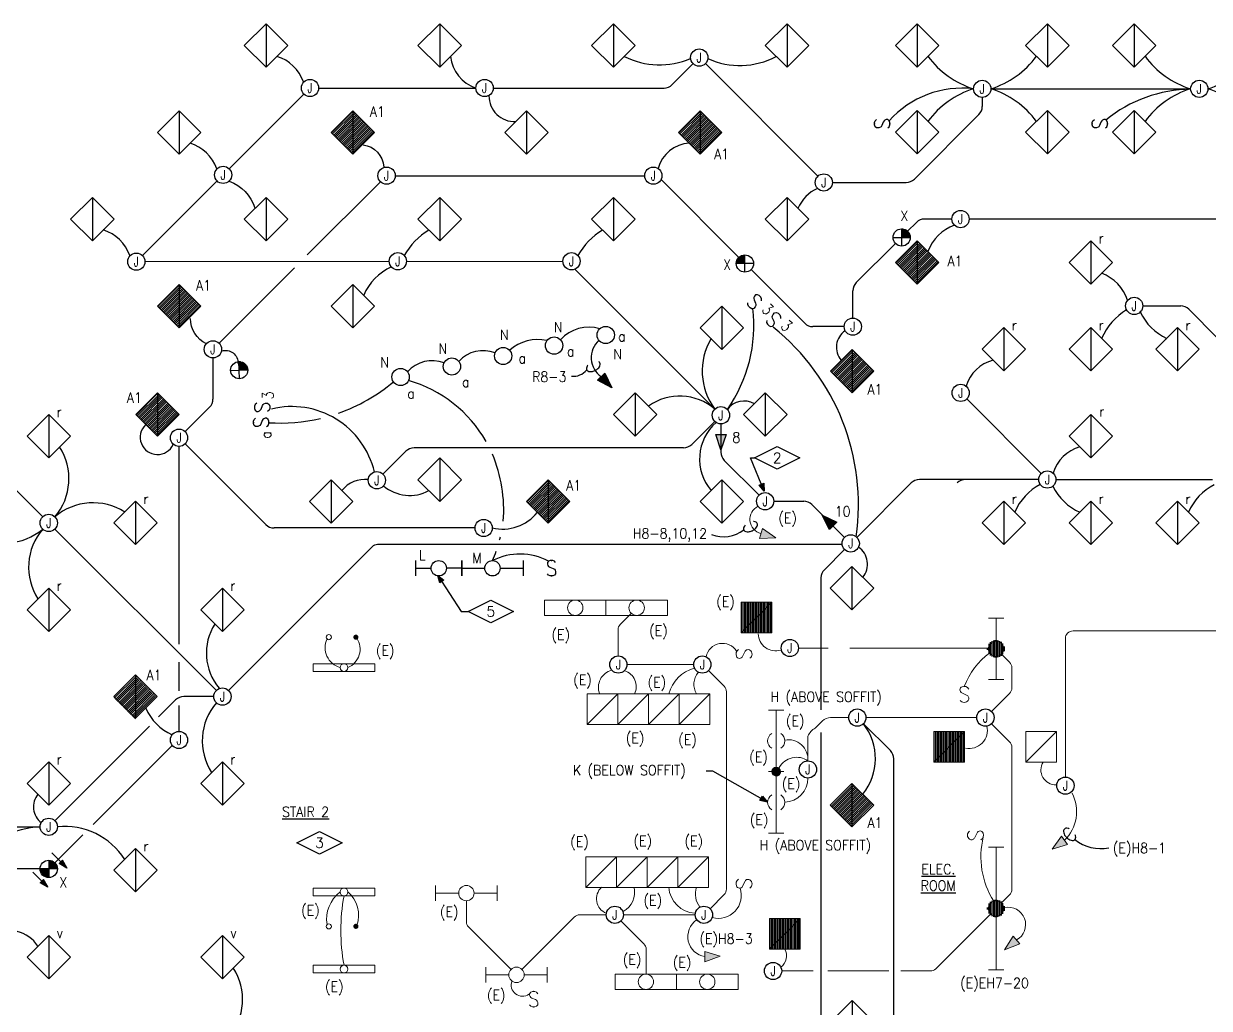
# Model space of a CAD drawing. Header units: inches. Extents: x 131 to 3122, y 239 to 1524.
# Drawn here: x 672 to 1599, y 715 to 1485 of the extents above; entities that cross this region are included whole.
import ezdxf
from ezdxf.enums import TextEntityAlignment as Align

# ---------------------------------------------------------------- set-up
doc = ezdxf.new("R2010")
doc.units = ezdxf.units.IN
doc.header["$LTSCALE"] = 30
doc.header["$MEASUREMENT"] = 0
for name, color, linetype in [('E-DEVC-TEXT', 33, 'Continuous'), ('E-LITE-JBOX-EXST', 4, 'Continuous'), ('E-LITE-JBOX-NEWW', 5, 'Continuous')]:
    doc.layers.add(name, color=color, linetype=linetype)
for name, color, linetype, lineweight in [('E-JBOX-TEXT', 33, 'Continuous', 25), ('E-LITE-CIRC-EXST', 4, 'Continuous', 15), ('E-LITE-CIRC-NEWW', 1, 'Continuous', 25), ('E-LITE-EXIT-NEWW', 3, 'Continuous', 25), ('E-LITE-FIXT-EXST', 4, 'Continuous', 15), ('E-LITE-FIXT-FLUO-EXST', 4, 'Continuous', 15), ('E-LITE-FIXT-Fluo-NEWW', 6, 'Continuous', 30), ('E-LITE-FIXT-NEWW', 2, 'Continuous', 30), ('E-LITE-PATT-EXST', 8, 'Continuous', 25), ('E-LITE-Patt-NEWW', 71, 'Continuous', 25), ('E-LITE-SWCH-EXST', 4, 'Continuous', 15), ('E-LITE-SWCH-NEWW', 30, 'Continuous', 25), ('E-POWR-CIRC-EXST', 4, 'Continuous', 15), ('E-POWR-CIRC-NEWW', 10, 'Continuous', 30), ('E-POWR-JBOX-NEWW', 5, 'Continuous', 25), ('E-POWR-SWCH-NEWW', 30, 'Continuous', 25), ('E-SWCH-TEXT', 7, 'Continuous', 25), ('E-TEXT', 71, 'Continuous', 25)]:
    doc.layers.add(name, color=color, linetype=linetype, lineweight=lineweight)
doc.styles.add('A', font='SIMPLEX.shx', dxfattribs={"width": 0.9, "height": 8})
doc.styles.add('D1', font='romans.shx', dxfattribs={"width": 0.8, "height": 0.078125})
doc.styles.add('ROMANS', font='romans.shx')
doc.styles.get("Standard").update_dxf_attribs({"font": 'simplex.shx'})
doc.dimstyles.get("Standard").update_dxf_attribs({"dimtxt": 0.18, "dimasz": 0.18, "dimexe": 0.18, "dimexo": 0.0625, "dimgap": 0.09, "dimtad": 0, "dimtih": 1, "dimtoh": 1, "dimdec": 4, "dimzin": 0, "dimdsep": 46, "dimtxsty": 'Standard', "dimcen": 0.09, "dimadec": 0, "dimazin": 0, "dimtfac": 1, "dimtdec": 4, "dimtofl": 0, "dimtmove": 0, "dimatfit": 3, "dimfxl": 1, "dimtolj": 1, "dimtzin": 0, "dimarcsym": 0})

# ---------------------------------------------------------------- blocks, each defined once
blk = doc.blocks.new('Ltg-Flu21')
blk.add_lwpolyline([(24, 24), (0, 24), (0, 0), (24, 0), (24, 24), (0, 0)])
blk = doc.blocks.new('pwr-swt01')
at = {"flags": 128}
blk.add_lwpolyline([(0.0344, 0.1082), (0.0248, 0.1202), (0.0104, 0.1262), (-0.0089, 0.1262), (-0.0233, 0.1202), (-0.0329, 0.1082), (-0.0329, 0.0962), (-0.0281, 0.0842), (-0.0233, 0.0781), (-0.0137, 0.0721), (0.0152, 0.0601), (0.0248, 0.0541), (0.0296, 0.0481), (0.0344, 0.0361), (0.0344, 0.018), (0.0248, 0.006), (0.0104, 0), (-0.0089, 0), (-0.0233, 0.006), (-0.0329, 0.018), (-0.0329, 0.018)], dxfattribs=at)
for p in [(0.0007, 0.1262), (0.0007, 0)]:
    blk.add_point(p)
blk = doc.blocks.new('*X50')
at = {"color": 0}
for p, q in [((3.3574, 9.2719), (3.3871, 9.2719)), ((3.3728, 9.277), (3.3871, 9.277)), ((3.3168, 9.2106), (3.3871, 9.2106)), ((3.3172, 9.2157), (3.3871, 9.2157)), ((3.3179, 9.2208), (3.3871, 9.2208)), ((3.3191, 9.2259), (3.3871, 9.2259)), ((3.3206, 9.231), (3.3871, 9.231)), ((3.3226, 9.2361), (3.3871, 9.2361)), ((3.3251, 9.2412), (3.3871, 9.2412)), ((3.3281, 9.2464), (3.3871, 9.2464)), ((3.3317, 9.2515), (3.3871, 9.2515)), ((3.3361, 9.2566), (3.3871, 9.2566)), ((3.3415, 9.2617), (3.3871, 9.2617)), ((3.3483, 9.2668), (3.3871, 9.2668)), ((3.3871, 9.2055), (3.4574, 9.2055)), ((3.3871, 9.2004), (3.457, 9.2004)), ((3.3871, 9.1953), (3.4562, 9.1953)), ((3.3871, 9.1902), (3.4551, 9.1902)), ((3.3871, 9.185), (3.4535, 9.185)), ((3.3871, 9.1799), (3.4515, 9.1799)), ((3.3871, 9.1748), (3.449, 9.1748)), ((3.3871, 9.1697), (3.446, 9.1697)), ((3.3871, 9.1646), (3.4423, 9.1646)), ((3.3871, 9.1595), (3.4379, 9.1595)), ((3.3871, 9.1544), (3.4324, 9.1544)), ((3.3871, 9.1493), (3.4256, 9.1493)), ((3.3871, 9.1442), (3.4163, 9.1442)), ((3.3871, 9.1391), (3.4002, 9.1391))]:
    blk.add_line(p, q, dxfattribs=at)
blk = doc.blocks.new('Ltg-Xit01')
at = {"color": 10}
for p, q in [((-0.1109, 0.0985), (-0.1288, 0.0298)), ((-0.1099, 0.0985), (-0.1109, 0.0985)), ((-0.1099, 0.0985), (-0.109, 0.0985)), ((-0.109, 0.0985), (-0.0911, 0.0298)), ((0.109, 0.0985), (0.0911, 0.0298)), ((0.1099, 0.0985), (0.109, 0.0985)), ((0.1099, 0.0985), (0.1109, 0.0985)), ((0.1109, 0.0985), (0.1288, 0.0298)), ((-0.1288, 0.0298), (-0.1099, 0.0298)), ((-0.0911, 0.0298), (-0.1099, 0.0298)), ((0.0911, 0.0298), (0.1099, 0.0298)), ((0.1288, 0.0298), (0.1099, 0.0298))]:
    blk.add_line(p, q, dxfattribs=at)
for p, q in [((-0.1099, -0.0741), (-0.1099, 0.0985)), ((0.1099, -0.0741), (0.1099, 0.0985)), ((-0.0497, -0.0497), (0.0497, 0.0497)), ((-0.0497, 0.0497), (0.0497, -0.0497))]:
    blk.add_line(p, q)
blk.add_circle((0, 0), 0.0703)
for points in [[(-0.1109, 0.0985), (-0.109, 0.0985), (-0.1288, 0.0298), (-0.0911, 0.0298)], [(0.1109, 0.0985), (0.109, 0.0985), (0.1288, 0.0298), (0.0911, 0.0298)]]:
    blk.add_solid(points, dxfattribs=at)
at = {"rotation": 45.00000000000002}
blk.add_blockref('*X50', (4.1161, -8.9062), dxfattribs=at)
blk = doc.blocks.new('Ltg-Emg03')
at = {"color": 0}
for p, q in [((-23.52, 0), (-23.52, 24)), ((-22.32, 0), (-22.32, 24)), ((-21.12, 0), (-21.12, 24)), ((-19.92, 0), (-19.92, 24)), ((-18.72, 0), (-18.72, 24)), ((-17.52, 0), (-17.52, 24)), ((-16.32, 0), (-16.32, 24)), ((-15.12, 0), (-15.12, 24)), ((-13.92, 0), (-13.92, 24)), ((-12.72, 0), (-12.72, 24)), ((-11.52, 0), (-11.52, 24)), ((-10.32, 0), (-10.32, 24)), ((-9.12, 0), (-9.12, 24)), ((-7.92, 0), (-7.92, 24)), ((-6.72, 0), (-6.72, 24)), ((-5.52, 0), (-5.52, 24)), ((-4.32, 0), (-4.32, 24)), ((-3.12, 0), (-3.12, 24)), ((-1.92, 0), (-1.92, 24)), ((-0.72, 0), (-0.72, 24))]:
    blk.add_line(p, q, dxfattribs=at)
blk = doc.blocks.new('L2X2RF')
blk.add_lwpolyline([(0, 0), (24, 24)])
blk.add_lwpolyline([(0, 0), (0, 24), (24, 24), (24, 0)], close=True)
blk = doc.blocks.new('S')
blk.add_lwpolyline([(-3.17, 1.67, 0.526266), (3.17, 1.67, 0.445563), (2.28, 5.39), (-1.79, 7.46, -0.676152), (-1.59, 12.21, -0.388846), (3.65, 10.49)], format="xyb")
blk = doc.blocks.new('L4LIN')
blk.add_lwpolyline([(-48, 0), (0, 0), (0, 6), (-48, 6)], close=True)
blk.add_circle((-24, 3), 3)
blk = doc.blocks.new('Ltg-Jbx01')
blk.add_circle((0, 0), 0.0703)
at = {"layer": 'E-JBOX-TEXT', "color": 71, "style": 'D1', "width": 0.8}
blk.add_text('J', height=0.0781, dxfattribs=at).set_placement((0, 0), align=Align.MIDDLE)
blk = doc.blocks.new('J-B7')
blk.add_circle((48, 5.95), 6)
blk = doc.blocks.new('F-L7')
for p, q in [((0, 0), (0, 12)), ((96, 12), (96, 0)), ((0, 6), (42, 5.95)), ((54, 5.95), (96, 6))]:
    blk.add_line(p, q)
blk = doc.blocks.new('Ltg-Lit11')
for name in ['F-L7', 'J-B7']:
    blk.add_blockref(name, (0, 0))
blk = doc.blocks.new('F-L10')
for p, q in [((0, 0), (0, 12)), ((48, 12), (48, 0)), ((0, 6), (18, 6)), ((30, 6), (48, 6))]:
    blk.add_line(p, q)
blk = doc.blocks.new('J-B10')
blk.add_circle((24, 6), 6)
blk = doc.blocks.new('Ltg-Lit12')
for name in ['F-L10', 'J-B10']:
    blk.add_blockref(name, (0, 0))
blk = doc.blocks.new('J-B8')
blk.add_circle((24, 6), 6)
blk = doc.blocks.new('F-L8')
blk.add_lwpolyline([(48, 12), (48, 0), (0, 0), (0, 12)], close=True)
blk = doc.blocks.new('Ltg-Flu13')
blk.add_blockref('F-L8', (0, 0))
at = {"layer": 'E-LITE-FIXT-EXST'}
blk.add_blockref('J-B8', (0, 0), dxfattribs=at)
blk = doc.blocks.new('*X34')
at = {"color": 0}
for p, q in [((24.75, 16.6314), (24.75, 16.7131)), ((24.7625, 16.618), (24.7625, 16.7265)), ((24.775, 16.6097), (24.775, 16.7347)), ((24.7875, 16.6047), (24.7875, 16.7397)), ((24.8, 16.6023), (24.8, 16.7422)), ((24.8125, 16.6021), (24.8125, 16.7423)), ((24.825, 16.6042), (24.825, 16.7402)), ((24.8375, 16.6088), (24.8375, 16.7357)), ((24.85, 16.6164), (24.85, 16.728)), ((24.8625, 16.6288), (24.8625, 16.7157)), ((24.7375, 16.6631), (24.7375, 16.6813)), ((24.875, 16.6535), (24.875, 16.6909))]:
    blk.add_line(p, q, dxfattribs=at)
blk = doc.blocks.new('Ltg-Emg14')
at = {"xscale": 1.005312, "yscale": 1.005312, "zscale": 1.005312}
blk.add_blockref('*X34', (-24.939, -16.7614), dxfattribs=at)
blk = doc.blocks.new('Ltg-Ckt20')
for p, q in [((0, 0.0417), (0.125, 0)), ((0, -0.0417), (0, 0.0417)), ((0.125, 0), (0, -0.0417))]:
    blk.add_line(p, q)
blk.add_solid([(0.125, 0), (0, 0.0417), (0, -0.0417)])
blk = doc.blocks.new('*X25')
at = {"color": 0}
for p, q in [((6.5, 11.987), (6.763, 12.25)), ((6.5, 12.001), (6.749, 12.25)), ((6.501, 11.974), (6.776, 12.249)), ((6.501, 12.016), (6.734, 12.249)), ((6.502, 12.032), (6.718, 12.248)), ((6.503, 11.962), (6.788, 12.247)), ((6.505, 11.95), (6.8, 12.245)), ((6.505, 12.048), (6.702, 12.245)), ((6.508, 11.938), (6.812, 12.242)), ((6.509, 12.067), (6.683, 12.241)), ((6.511, 11.927), (6.823, 12.239)), ((6.514, 11.917), (6.833, 12.236)), ((6.516, 12.088), (6.662, 12.234)), ((6.518, 11.906), (6.844, 12.232)), ((6.522, 11.896), (6.854, 12.228)), ((6.527, 11.887), (6.863, 12.223)), ((6.527, 12.113), (6.637, 12.223)), ((6.532, 11.878), (6.872, 12.218)), ((6.537, 11.869), (6.881, 12.213)), ((6.543, 11.86), (6.89, 12.207)), ((6.549, 11.852), (6.898, 12.201)), ((6.551, 12.151), (6.599, 12.199)), ((6.555, 11.844), (6.906, 12.195)), ((6.561, 11.836), (6.914, 12.189)), ((6.568, 11.829), (6.921, 12.182)), ((6.575, 11.822), (6.928, 12.175)), ((6.582, 11.815), (6.935, 12.168)), ((6.59, 11.808), (6.942, 12.16)), ((6.598, 11.802), (6.948, 12.152)), ((6.606, 11.796), (6.954, 12.144)), ((6.614, 11.79), (6.96, 12.136)), ((6.623, 11.785), (6.965, 12.127)), ((6.632, 11.78), (6.97, 12.118)), ((6.641, 11.775), (6.975, 12.109)), ((6.651, 11.77), (6.98, 12.099)), ((6.661, 11.766), (6.984, 12.089)), ((6.671, 11.763), (6.987, 12.079)), ((6.682, 11.759), (6.991, 12.068)), ((6.694, 11.756), (6.994, 12.056)), ((6.705, 11.754), (6.996, 12.045)), ((6.718, 11.752), (6.998, 12.032)), ((6.73, 11.751), (6.999, 12.02)), ((6.744, 11.75), (7, 12.006)), ((6.758, 11.75), (7, 11.992)), ((6.773, 11.751), (6.999, 11.977)), ((6.789, 11.753), (6.997, 11.961)), ((6.807, 11.757), (6.993, 11.943)), ((6.826, 11.762), (6.988, 11.924)), ((6.849, 11.77), (6.98, 11.901)), ((6.878, 11.785), (6.965, 11.872))]:
    blk.add_line(p, q, dxfattribs=at)
blk = doc.blocks.new('one-dot2')
blk.add_circle((0, 0), 0.0352)
at = {"xscale": 0.140625, "yscale": 0.140625, "zscale": 0.140625}
blk.add_blockref('*X25', (-0.9492, -1.6875), dxfattribs=at)
blk = doc.blocks.new('AHJ')
for p, q in [((-6, 2), (0, 0)), ((-6, -2), (-6, 2)), ((0, 0), (-6, -2))]:
    blk.add_line(p, q)
blk.add_solid([(0, 0), (-6, 2), (-6, -2)])
blk = doc.blocks.new('J-B4')
blk.add_circle((18, 6), 6)
blk = doc.blocks.new('F-L4')
for p, q in [((0, 0), (0, 12)), ((36, 12), (36, 0)), ((0, 6), (12, 6)), ((36, 6), (24, 6))]:
    blk.add_line(p, q)
blk = doc.blocks.new('Ltg-Lit10')
for name in ['F-L4', 'J-B4']:
    blk.add_blockref(name, (0, 0))
blk = doc.blocks.new('std-blk07')
blk.add_lwpolyline([(0.0035, 0.092), (0.1875, 0), (0.0035, -0.092), (-0.1805, 0)], close=True)
at = {"style": 'ROMANS'}
blk.add_attdef('#', text='', height=0.0833, dxfattribs=at).set_placement((0.0035, 0), align=Align.MIDDLE)
blk = doc.blocks.new('Ltg-Lit04')
blk.add_circle((0, 0), 0.0703)
blk = doc.blocks.new('*X48')
at = {"color": 0}
for p, q in [((3.4274, 6.2272), (3.4392, 6.2272)), ((3.4274, 6.2221), (3.4561, 6.2221)), ((3.4274, 6.217), (3.4655, 6.217)), ((3.4274, 6.2119), (3.4725, 6.2119)), ((3.4274, 6.2068), (3.478, 6.2068)), ((3.4274, 6.2017), (3.4825, 6.2017)), ((3.4274, 6.1966), (3.4862, 6.1966)), ((3.4274, 6.1915), (3.4892, 6.1915)), ((3.4274, 6.1864), (3.4917, 6.1864)), ((3.4274, 6.1813), (3.4938, 6.1813)), ((3.4274, 6.1762), (3.4953, 6.1762)), ((3.4274, 6.171), (3.4965, 6.171)), ((3.4274, 6.1659), (3.4973, 6.1659)), ((3.4274, 6.1608), (3.4977, 6.1608))]:
    blk.add_line(p, q, dxfattribs=at)
blk = doc.blocks.new('Ltg-Xit06')
for p, q in [((-0.0497, 0.0497), (0.0497, -0.0497)), ((-0.0497, -0.0497), (0.0497, 0.0497))]:
    blk.add_line(p, q)
blk.add_circle((0, 0), 0.0703)
at = {"rotation": 315}
blk.add_blockref('*X48', (-6.7779, -1.9307), dxfattribs=at)
blk = doc.blocks.new('pwr-swt02')
at = {"flags": 128}
blk.add_lwpolyline([(0.0338, 0.1068), (0.0243, 0.1187), (0.0101, 0.1247), (-0.0089, 0.1247), (-0.0231, 0.1187), (-0.0326, 0.1068), (-0.0326, 0.095), (-0.0279, 0.0831), (-0.0231, 0.0771), (-0.0137, 0.0712), (0.0148, 0.0593), (0.0243, 0.0534), (0.0291, 0.0475), (0.0338, 0.0356), (0.0338, 0.0178), (0.0243, 0.0059), (0.0101, 0), (-0.0089, 0), (-0.0231, 0.0059), (-0.0326, 0.0178), (-0.0327, 0.0178)], dxfattribs=at)
at = {"layer": 'E-SWCH-TEXT', "style": 'D1', "width": 0.8}
blk.add_attdef('3', (0.0536, -0.0518), '', height=0.0938, dxfattribs=at)
blk = doc.blocks.new('Std-Blk34')
blk.add_lwpolyline([(0.184, 0.092), (0.3679, 0), (0.184, -0.092), (0, 0)], close=True)
at = {"layer": 'E-DEVC-TEXT', "style": 'ROMANS'}
blk.add_attdef('#', text='', height=0.0833, dxfattribs=at).set_placement((0.184, 0), align=Align.MIDDLE)

msp = doc.modelspace()

# ---------------------------------------------------------------- linework, layer by layer
at = {"layer": 'E-LITE-CIRC-EXST'}
for p, q in [((1247.07, 1082.63), (1249.35, 1090.3)), ((1249.35, 1090.3), (1259.72, 1083.05)), ((1259.72, 1083.05), (1247.07, 1082.63)), ((1146.96, 1024.17), (1138.22, 1015.44)), ((1136.47, 990.8), (1136.47, 1011.2)), ((1658.77, 1010.34), (1492.19, 1010.34)), ((1486.19, 896.08), (1486.19, 1004.34)), ((1277.54, 996.93), (1300.72, 996.93)), ((1317.69, 996.93), (1425.85, 996.93)), ((1436.26, 992.1), (1442.59, 985.77)), ((1143.46, 984.02), (1195.63, 984.02)), ((1207.15, 979.25), (1219.42, 966.98)), ((1444.35, 981.53), (1444.35, 965.72)), ((1221.18, 962.73), (1221.18, 808.42)), ((1428.44, 947.32), (1442.59, 961.47)), ((1296.27, 939.91), (1290.68, 934.33)), ((1316.76, 942.55), (1302.63, 942.55)), ((1330.26, 942.55), (1416.91, 942.55)), ((1428.44, 937.77), (1442.59, 923.62)), ((1284.91, 908.73), (1284.91, 927.97)), ((1444.35, 919.38), (1444.35, 808.15)), ((1017.88, 799.3), (1017.88, 783.1)), ((1208.37, 793.12), (1219.42, 804.18)), ((1436.26, 797.58), (1442.59, 803.91)), ((1127.23, 788.35), (1106.48, 788.35)), ((1140.73, 788.35), (1196.84, 788.35)), ((1427.78, 789.09), (1384.87, 746.19)), ((1052.83, 745.67), (1019.64, 778.85)), ((1061.31, 745.67), (1102.24, 786.59)), ((1138.75, 783.58), (1156.69, 765.64)), ((1158.45, 742.05), (1158.45, 761.4)), ((1264.39, 744.43), (1288.99, 744.43)), ((1300.38, 744.43), (1348.07, 744.43)), ((1357.55, 744.43), (1380.63, 744.43))]:
    msp.add_line(p, q, dxfattribs=at)
at = {"layer": 'E-LITE-CIRC-EXST', "const_width": 2, "elevation": 0}
for points in [[(930.83, 1006.1, -1), (932.24, 1004.69, -1)], [(930.83, 1006.1, -1), (932.24, 1004.69, -1)], [(930.83, 778.62, 1), (932.24, 780.03, 1)], [(930.83, 778.62, 1), (932.24, 780.03, 1)]]:
    msp.add_lwpolyline(points, format="xyb", close=True, dxfattribs=at)
at = {"layer": 'E-LITE-CIRC-EXST'}
for points in [[(1246.04, 1007.98, 0.500068), (1263.77, 995.33, 0.500068)], [(1229.16, 994.39, 0.67874), (1205.3, 990.1, 0.67874)], [(1131.56, 979.57, 0.453116), (1122.1, 961.09, 0.453116)], [(1141.67, 979.14, -0.45039), (1149.4, 961.09, -0.45039)], [(1196.05, 981.07, 0.277488), (1176.28, 961.09, 0.277488)], [(1199.06, 977.85, 0.307925), (1197.77, 961.09, 0.307925)], [(1408.08, 918.57, 0.544832), (1424.86, 935.89, 0.544832)], [(1468.71, 907.75, 0.58864), (1479, 889.89, 0.58864)], [(1123.54, 809.84, 0.550242), (1127.16, 789.59, 0.550242)], [(1140.54, 790.86, 0.32949), (1149.04, 809.84, 0.32949)], [(1176.17, 809.84, 0.377214), (1196.61, 789.59, 0.377214)], [(1197.69, 809.84, 0.240907), (1200.41, 794.29, 0.240907)], [(1231.88, 809.3, -0.597981), (1210.17, 786.16, -0.597981)], [(1053.57, 736.63, 0.752407), (1066.83, 726.38, 0.752407)]]:
    msp.add_lwpolyline(points, format="xyb", dxfattribs=at)
for centre in [(910.37, 1005.44), (910.37, 1005.44), (910.37, 779.28), (910.37, 779.28)]:
    msp.add_circle(centre, 2, dxfattribs=at)
for centre, radius, start, end in [((1250.94, 1097.53), 11.39, 115.94621, 256.15736), ((923.66, 997.22), 16.2, 155.12522, 254.2092), ((919.09, 996.09), 15.72, 293.07903, 33.18321), ((1461.09, 946.57), 57.64, 126.24852, 159.32115), ((1438.35, 981.53), 6, 0, 45), ((1215.18, 962.73), 6, 0, 45), ((1438.35, 965.72), 6, 315, 0), ((1302.63, 933.55), 9, 90, 135), ((1297.52, 922.32), 13.82, 119.65852, 155.89348), ((1269.63, 909.88), 15.33, 355.72341, 100.51517), ((1438.35, 919.38), 6, 0, 45), ((1276.07, 895.87), 15.61, 55.52099, 150.20382), ((1265.97, 895.19), 18.93, 272.68615, 0.13366), ((1484.72, 833.72), 64.61, 166.0925, 212.44967), ((1438.35, 808.15), 6, 315, 0), ((935.16, 784.95), 26.54, 126.82854, 189.23078), ((1068.18, 776.06), 148.44, 169.46703, 190.53297), ((909.64, 788.01), 23.97, 340.56978, 49.36039), ((1023.88, 783.1), 6, 180, 225), ((1206.87, 771.33), 15.85, 124.72363, 260.8022), ((1257.32, 756.38), 10.9, 305.50514, 28.43461), ((1380.63, 750.43), 6, 270, 315)]:
    msp.add_arc(centre, radius, start, end, dxfattribs=at)
at = {"layer": 'E-LITE-CIRC-EXST', "extrusion": (-5.95815e-07, 0, 1)}
msp.add_arc((1142.47, 1011.2, 0.01), 6, 135, 180, dxfattribs=at)
at = {"layer": 'E-LITE-CIRC-EXST', "extrusion": (0, -5.46984e-08, 1)}
msp.add_arc((1492.19, 1004.34, 0), 6, 90, 180, dxfattribs=at)
at = {"layer": 'E-LITE-CIRC-EXST', "extrusion": (4.87824e-07, -5.52219e-21, 1)}
msp.add_arc((1215.18, 808.42, 0), 6, 315, 360, dxfattribs=at)
at = {"layer": 'E-LITE-CIRC-EXST', "extrusion": (0, -1.46418e-07, 1)}
msp.add_arc((1106.48, 782.35, 0), 6, 90, 135, dxfattribs=at)
at = {"layer": 'E-LITE-CIRC-EXST', "extrusion": (3.17359e-07, 0, 1)}
msp.add_arc((1152.45, 761.4, 0), 6, 0, 45, dxfattribs=at)
at = {"layer": 'E-LITE-CIRC-EXST'}
msp.add_solid([(1259.72, 1083.05), (1249.35, 1090.3), (1247.07, 1082.63)], dxfattribs=at)
at = {"layer": 'E-LITE-CIRC-NEWW'}
for p, q in [((893.54, 1304.21), (950.76, 1361.44)), ((1362.82, 1322.8), (1369.68, 1329.67)), ((1322.63, 1282.62), (1353.29, 1313.27)), ((824.54, 1235.22), (883.52, 1294.19)), ((1320, 1254.92), (1320, 1276.26)), ((1313.25, 1248.17), (1288.74, 1248.17)), ((819.77, 1223.69), (819.77, 1191.57)), ((798.03, 1166.1), (817.13, 1185.2)), ((952.7, 1132.85), (970.64, 1150.79)), ((1258.21, 1111.68), (1281.63, 1111.68)), ((831.98, 963.72), (944.24, 1075.99)), ((1311.67, 1077.74), (948.48, 1077.74)), ((1295.13, 1051.74), (1295.13, 948.55)), ((1295.13, 930.89), (1295.13, 694.75))]:
    msp.add_line(p, q, dxfattribs=at)
for points in [[(890.6, 1439.55, 0.233445), (869.82, 1459.51, 0.223041)], [(822.71, 1371.67, 0.233445), (801.93, 1391.63, 0.223041)], [(937.19, 1390.37, -0.359953), (953.35, 1372.94, -0.359953)], [(832.56, 1361.83, -0.233445), (852.52, 1341.05, -0.223041)], [(754.83, 1303.79, 0.233445), (734.05, 1323.75, 0.223041)], [(814.67, 1234.69, -0.291227), (802.33, 1254.67, -0.291227)], [(826.57, 1229.17, -0.519434), (839.33, 1219.39, -0.519434)], [(767.01, 1171.4, 1.198829), (788.72, 1155.99, 1.198829)], [(821.24, 1015.67, 0.328723), (824.65, 965.53, 0.328723)]]:
    msp.add_lwpolyline(points, format="xyb", dxfattribs=at)
for centre, radius, start, end in [((1305.65, 1327.92), 31.31, 115.05569, 155.99265), ((1329, 1276.26), 9, 135, 180), ((1113.64, 1217.99), 29.8, 73.36293, 138.05199), ((1146.48, 1108.94), 177.92, 351.91129, 51.25339), ((1288.74, 1257.17), 9, 225, 270), ((1322.67, 1232.09), 15.53, 123.77626, 221.11217), ((1073.51, 1205.79), 32.31, 76.75667, 132.34622), ((1031.04, 1203.61), 25.84, 68.82133, 137.52802), ((991.23, 1195.65), 25.94, 69.16456, 138.31615), ((872.3, 1310.55), 137.74, 289.37188, 310.0169), ((810.77, 1191.57), 9, 315, 0), ((872.3, 1310.55), 137.74, 266.32286, 283.22317), ((1281.63, 1102.68), 9, 45, 90), ((948.48, 1071.74), 6, 90, 135), ((1315.25, 1062.4), 16.22, 321.1965, 55.48384), ((1304.13, 1051.74), 9, 135, 180), ((1293.42, 910.46), 44.28, 320.98642, 38.08586)]:
    msp.add_arc(centre, radius, start, end, dxfattribs=at)
at = {"layer": 'E-LITE-FIXT-FLUO-EXST'}
for p, q in [((1254.11, 948.28), (1266.11, 948.28)), ((1260.11, 900.28), (1260.11, 948.28)), ((1266.11, 900.28), (1254.11, 900.28)), ((1254.11, 900.28), (1266.11, 900.28)), ((1260.11, 852.28), (1260.11, 900.28)), ((1266.11, 852.28), (1254.11, 852.28))]:
    msp.add_line(p, q, dxfattribs=at)
for centre, start, end in [((1260.11, 924.28), 121.23293, 238.76707), ((1260.11, 924.28), 301.23293, 58.76707), ((1260.11, 876.28), 121.23293, 238.76707), ((1260.11, 876.28), 301.23293, 58.76707)]:
    msp.add_arc(centre, 6.75, start, end, dxfattribs=at)
at = {"layer": 'E-POWR-CIRC-EXST'}
for centre, radius, start, end in [((1463.44, 869.05), 31.47, 314.49086, 27.1236), ((1441.48, 780.68), 13.61, 298.23885, 102.37373)]:
    msp.add_arc(centre, radius, start, end, dxfattribs=at)
at = {"layer": 'E-POWR-CIRC-NEWW'}
for p, q in [((1195.17, 1453.8), (1178.77, 1437.39)), ((1204.72, 1453.8), (1292.7, 1365.82)), ((832.53, 1371.64), (890.87, 1429.98)), ((902.39, 1434.75), (1025.39, 1434.75)), ((1038.89, 1434.75), (1172.4, 1434.75)), ((1421.17, 1427.37), (1421.17, 1420.32)), ((1427.92, 1434.12), (1584.12, 1434.12)), ((1368.1, 1363.53), (1418.53, 1413.96)), ((962.28, 1366.21), (1157.31, 1366.21)), ((1230.87, 1302.31), (1170.06, 1363.12)), ((764.65, 1303.76), (822.98, 1362.1)), ((1304.07, 1360.9), (1361.74, 1360.9)), ((1397.45, 1332.3), (1376.04, 1332.3)), ((1668.98, 1332.3), (1410.95, 1332.3)), ((766.62, 1298.99), (957.57, 1299.33)), ((971.07, 1299.11), (1093.33, 1299.32)), ((1212.12, 1183.69), (1102.71, 1293.11)), ((1240.42, 1292.76), (1282.37, 1250.81)), ((1546.72, 1264.42), (1576.36, 1264.42)), ((1582.72, 1261.78), (1605.22, 1239.29)), ((1409.11, 1191.65), (1467.31, 1133.43)), ((1212.12, 1174.15), (1194.04, 1156.06)), ((1216.89, 1172.17), (1216.89, 1149.98)), ((628.32, 1157.83), (686.66, 1099.49)), ((793.26, 999.96), (793.26, 1154.13)), ((798.03, 1156.56), (861.19, 1093.4)), ((1187.67, 1153.42), (977, 1153.42)), ((1246.69, 1116.46), (1219.53, 1143.61)), ((1323.13, 1083.46), (1365.68, 1126.02)), ((1465.34, 1128.66), (1372.05, 1128.66)), ((1478.84, 1128.66), (1601.1, 1128.66)), ((1313.58, 1083.46), (1287.99, 1109.05)), ((696.21, 1089.94), (822.43, 963.73)), ((1024.66, 1090.77), (867.55, 1090.77)), ((1313.58, 1073.91), (1297.77, 1058.1)), ((793.26, 963.45), (793.26, 985.82)), ((777.34, 943.03), (790.63, 956.32)), ((820.45, 958.95), (796.99, 958.95)), ((793.26, 931.76), (793.26, 951.88)), ((1328.28, 937.77), (1349.34, 916.71)), ((696.21, 861.9), (770.25, 935.94)), ((726.01, 858.82), (787.99, 920.8)), ((1351.97, 693.41), (1351.97, 910.35)), ((661.22, 857.13), (684.69, 857.13)), ((696.18, 828.99), (718.01, 850.82)), ((684.66, 824.22), (663.96, 824.22))]:
    msp.add_line(p, q, dxfattribs=at)
for centre, radius, start, end in [((1034.47, 1462.4), 29.1, 185.81928, 251.83086), ((1169, 1514.88), 61.97, 243.4379, 293.02379), ((1231.76, 1512.02), 59.71, 245.13195, 298.30694), ((1435.83, 1501.85), 71.03, 216.52069, 252.45854), ((1406.51, 1501.85), 71.03, 287.54146, 323.47931), ((1605.53, 1501.85), 71.03, 216.52069, 252.45854), ((1576.21, 1501.85), 71.03, 287.54146, 323.47931), ((1172.4, 1443.75), 9, 270, 315), ((1055.62, 1428.63), 20.11, 179.83427, 272.31827), ((1405.51, 1358.11), 76.53, 83.31704, 138.2218), ((1435.83, 1366.39), 71.03, 107.54146, 143.47931), ((1406.51, 1366.39), 71.03, 36.52069, 72.45854), ((1585.54, 1326.34), 107.43, 90.74932, 129.06823), ((1605.53, 1366.39), 71.03, 107.54146, 143.47931), ((1576.21, 1366.39), 71.03, 36.52069, 72.45854), ((1412.17, 1420.32), 9, 315, 0), ((1193.72, 1364.72), 26.89, 93.25718, 164.66056), ((1361.74, 1369.9), 9, 270, 315), ((1376.04, 1323.3), 9, 90, 135), ((1410.68, 1295.44), 33.91, 109.24314, 160.35565), ((1017.16, 1276.91), 54.84, 121.44813, 150.6287), ((1152.92, 1276.91), 54.84, 121.44813, 150.6287), ((978.15, 1254.77), 44.34, 115.23826, 156.03385), ((1502.72, 1258.2), 33.79, 18.23801, 69.58559), ((1127.35, 1249.39), 115.33, 325.10178, 6.43647), ((1559.36, 1219.38), 48.95, 121.20075, 156.42002), ((1576.36, 1255.42), 9, 45, 90), ((1583.69, 1277.9), 43.02, 205.11701, 244.86349), ((1133.66, 1223.98), 18.13, 131.93854, 235.25011), ((1252.17, 1213.49), 49.92, 149.48726, 216.65154), ((1437.36, 1193.05), 29.95, 104.9189, 163.4058), ((943.75, 1106.95), 103.33, 29.87688, 73.74138), ((1184.65, 1151.91), 42.01, 49.15586, 125.46966), ((1235.1, 1173.59), 16.42, 60.81892, 143.2729), ((881.4, 1119.31), 66.39, 13.27598, 103.74744), ((1238.48, 1144.65), 38.27, 131.4879, 220.00928), ((661.19, 1129.31), 46, 319.57751, 32.62914), ((977, 1144.42), 9, 90, 135), ((1187.67, 1162.42), 9, 270, 315), ((1225.89, 1149.98), 9, 180, 225), ((1505.24, 1125.17), 29.95, 104.9189, 163.4058), ((932.45, 1104.64), 114.63, 355.70914, 22.45266), ((938.58, 1106.02), 22.75, 83.39428, 141.95022), ((973.54, 1147.54), 31.33, 229.3413, 298.62054), ((1372.05, 1119.66), 9, 90, 135), ((1407.93, 1119.66), 9, 90, 135), ((1487.86, 1085.3), 44.95, 118.35767, 156.53342), ((1513.76, 1141.2), 41.33, 205.39038, 246.88222), ((1621.55, 1086.22), 42.68, 116.40057, 156.56702), ((726.04, 1064.47), 46, 57.37086, 130.42249), ((1046.22, 1124.55), 34.64, 256.54528, 321.69221), ((656.84, 1124.96), 46, 237.37086, 310.42249), ((721.68, 1060.12), 46, 139.57751, 212.62914), ((867.55, 1099.77), 9, 225, 270), ((943.75, 1106.95), 103.33, 345.69145, 347.157), ((943.75, 1106.95), 103.33, 336.21046, 340.65113), ((1059.8, 1022.66), 47.72, 62.04595, 116.77427), ((796.99, 949.95), 9, 90, 135), ((803.23, 965.01), 38.97, 202.73788, 246.90349), ((857.45, 924.35), 46, 139.57751, 212.62914), ((1342.97, 910.35), 9, 0, 45), ((694.99, 872.75), 15.55, 140.76815, 232.55673), ((689.73, 779.53), 77.76, 93.71438, 137.8927), ((703.7, 801.38), 56.02, 32.73027, 95.64917), ((660.73, 749.57), 26.39, 32.6226, 120.64816), ((796.97, 722.03), 46, 319.57751, 32.62914)]:
    msp.add_arc(centre, radius, start, end, dxfattribs=at)
at = {"layer": 'E-TEXT'}
for points in [[(1112.97, 1218.11, 0.035744), (1112.41, 1217.35, 0.106793), (1111.8, 1215.65, 0.154593), (1112.02, 1214.41, 0.154593), (1112.91, 1213.52, 0.106793), (1114.65, 1213.04, 0.073312), (1116.57, 1213.23, 0.059821), (1118.77, 1214.06, 0.059821), (1120.71, 1215.38, 0.073312), (1121.96, 1216.85, 0.106793), (1122.57, 1218.54, 0.154593), (1122.36, 1219.79, 0.154593), (1121.46, 1220.68, 0.008126), (1121.34, 1220.74, 0.008126)], [(1235.87, 1092.92, 0.035443), (1235.29, 1092.18, 0.106793), (1234.62, 1090.51, 0.154593), (1234.8, 1089.26, 0.154593), (1235.66, 1088.34, 0.106793), (1237.38, 1087.81, 0.073312), (1239.3, 1087.92, 0.059821), (1241.53, 1088.67, 0.059821), (1243.52, 1089.93, 0.073312), (1244.82, 1091.35, 0.106793), (1245.49, 1093.03, 0.154593), (1245.32, 1094.27, 0.154593), (1244.46, 1095.2, 0.106793), (1242.73, 1095.73, 0.012799), (1242.4, 1095.75, 0.012799)], [(1489.2, 855.59, 0.035975), (1488.3, 855.89, 0.106793), (1486.5, 855.96, 0.154593), (1485.38, 855.38, 0.154593), (1484.8, 854.26, 0.106793), (1484.87, 852.46, 0.073312), (1485.62, 850.69, 0.059821), (1487.07, 848.84, 0.059821), (1488.92, 847.38, 0.073312), (1490.69, 846.63, 0.106793), (1492.5, 846.56, 0.154593), (1493.62, 847.14, 0.154593), (1494.2, 848.26, 0.106793), (1494.12, 850.06, 0.030204), (1493.88, 850.82, 0.030204)]]:
    msp.add_lwpolyline(points, format="xyb", dxfattribs=at)
for centre, radius, start, end in [((1101.37, 1223.1), 13.75, 264.44266, 320.78097), ((1218.94, 1109.92), 26.05, 248.99622, 307.50687), ((1513.93, 872.69), 32.64, 231.5165, 280.97359)]:
    msp.add_arc(centre, radius, start, end, dxfattribs=at)

# ---------------------------------------------------------------- block references
at = {"layer": 'E-LITE-CIRC-EXST', "xscale": 96, "yscale": 96, "zscale": 96, "rotation": 1.331649886466435}
msp.add_blockref('Ltg-Ckt20', (1204.33, 755.68), dxfattribs=at)
at = {"layer": 'E-LITE-EXIT-NEWW'}
for name, p, xscale, yscale, zscale, rotation in [('Ltg-Xit06', (1358.2, 1317.91), 95.99999999999949, 95.99999999999949, 95.99999999999949, 45.00000000000384), ('Ltg-Xit06', (1235.64, 1297.54), 95.99999999999969, 95.99999999999969, 95.99999999999969, 135.0125632115361), ('Ltg-Xit06', (840.29, 1214.16), 95.99999999999946, 95.99999999999946, 95.99999999999946, 46.68210982515264), ('Ltg-Xit01', (691.41, 824.22), 95.99999999999982, 95.99999999999982, 95.99999999999982, 224.9999999999994)]:
    msp.add_blockref(name, p, dxfattribs=dict(at, xscale=xscale, yscale=yscale, zscale=zscale, rotation=rotation))
at = {"layer": 'E-LITE-FIXT-EXST'}
for name, p in [('Ltg-Flu13', (1079.03, 1022.42)), ('Ltg-Flu13', (1127.03, 1022.42)), ('L4LIN', (946.25, 803.2)), ('Ltg-Lit12', (993.88, 799.3)), ('Ltg-Lit12', (1033.07, 735.42)), ('Ltg-Flu13', (1134.26, 729.98)), ('Ltg-Flu13', (1182.26, 729.98))]:
    msp.add_blockref(name, p, dxfattribs=at)
at = {"layer": 'E-LITE-FIXT-EXST', "rotation": 90}
for name, p in [('Ltg-Lit12', (1438.02, 972.34)), ('Ltg-Lit11', (1437.97, 745.33))]:
    msp.add_blockref(name, p, dxfattribs=at)
at = {"layer": 'E-LITE-FIXT-EXST', "xscale": -1}
for p, rotation in [((946.25, 984.63), 179.9999395819138), ((946.25, 748.93), 180)]:
    msp.add_blockref('L4LIN', p, dxfattribs=dict(at, rotation=rotation))
at = {"layer": 'E-LITE-FIXT-FLUO-EXST'}
for p in [(1232.61, 1008.85), (1112.35, 937.09), (1136.35, 937.09), (1160.35, 937.09), (1184.35, 937.09), (1383.24, 907.68), (1455.24, 907.68), (1111.18, 809.78), (1135.18, 809.78), (1159.18, 809.78), (1183.18, 809.78), (1254.9, 761.57)]:
    msp.add_blockref('L2X2RF', p, dxfattribs=at)
at = {"layer": 'E-LITE-FIXT-FLUO-EXST', "xscale": 96, "yscale": 96, "zscale": 96}
msp.add_blockref('one-dot2', (1260.11, 900.28), dxfattribs=at)
at = {"layer": 'E-LITE-FIXT-Fluo-NEWW', "rotation": 44.99999999999999}
for p in [(861.27, 1450.97), (997.03, 1450.97), (1132.8, 1450.97), (1268.56, 1450.97), (1370.26, 1451.09), (1472.08, 1451.09), (1539.96, 1451.09), (793.39, 1383.09), (929.15, 1383.09), (1064.91, 1383.08), (1200.68, 1383.09), (1370.26, 1383.21), (1472.08, 1383.21), (1539.96, 1383.21), (725.51, 1315.2), (861.27, 1315.2), (997.03, 1315.2), (1132.8, 1315.2), (1268.56, 1315.2), (1370.25, 1281.39), (1506.02, 1281.39), (793.39, 1247.32), (929.15, 1247.32), (1217.65, 1230.35), (1438.14, 1213.51), (1506.02, 1213.51), (1573.9, 1213.51), (1319.46, 1196.42), (776.42, 1162.47), (1149.77, 1162.47), (1251.59, 1162.47), (691.43, 1145.63), (1506.02, 1145.62), (997.03, 1111.56), (912.18, 1094.59), (1081.89, 1094.59), (1217.65, 1094.59), (759.31, 1077.74), (1438.14, 1077.74), (1506.02, 1077.74), (1573.9, 1077.74), (1319.35, 1026.83), (691.43, 1009.86), (827.19, 1009.86), (759.31, 941.98), (691.43, 874.1), (827.2, 874.1), (1319.35, 857.13), (759.31, 806.21), (691.43, 738.33), (827.2, 738.33), (1319.46, 687.31)]:
    msp.add_blockref('Ltg-Flu21', p, dxfattribs=at)
at = {"layer": 'E-LITE-FIXT-NEWW', "xscale": 96, "yscale": 96, "zscale": 96}
for p in [(1126.83, 1241.66), (1086.46, 1233.39), (1006.57, 1217.03), (1046.66, 1225.24), (966.48, 1208.82)]:
    msp.add_blockref('Ltg-Lit04', p, dxfattribs=at)
at = {"layer": 'E-LITE-FIXT-NEWW'}
for name, p in [('Ltg-Lit10', (978.3, 1053.27)), ('Ltg-Lit12', (1014.3, 1053.27))]:
    msp.add_blockref(name, p, dxfattribs=at)
at = {"layer": 'E-LITE-JBOX-EXST', "xscale": 96, "yscale": 96, "zscale": 96}
for p in [(1251.46, 1111.68), (1270.79, 996.93), (1136.71, 984.02), (1202.38, 984.02), (1323.51, 942.55), (1423.66, 942.55), (1284.91, 901.98), (1486.19, 889.33), (1133.98, 788.35), (1203.59, 788.35), (1257.64, 744.43)]:
    msp.add_blockref('Ltg-Jbx01', p, dxfattribs=at)
at = {"layer": 'E-LITE-JBOX-NEWW', "xscale": 96, "yscale": 96, "zscale": 96}
for p in [(1199.94, 1458.57), (895.64, 1434.75), (1032.14, 1434.75), (827.76, 1366.87), (955.53, 1366.21), (1164.06, 1366.21), (759.87, 1298.99), (964.32, 1299.33), (1100.08, 1299.32), (1320, 1248.17), (819.77, 1230.44), (947.93, 1128.08), (1031.41, 1090.77), (1318.35, 1078.69)]:
    msp.add_blockref('Ltg-Jbx01', p, dxfattribs=at)
at = {"layer": 'E-LITE-PATT-EXST'}
for p in [(1256.61, 1008.85), (1407.24, 907.68), (1278.9, 761.57)]:
    msp.add_blockref('Ltg-Emg03', p, dxfattribs=at)
at = {"layer": 'E-LITE-PATT-EXST', "xscale": 96, "yscale": 96, "zscale": 96}
for p in [(1432.02, 996.34), (1432.02, 793.33)]:
    msp.add_blockref('Ltg-Emg14', p, dxfattribs=at)
at = {"layer": 'E-LITE-Patt-NEWW', "rotation": 315}
for p in [(929.15, 1383.08), (1200.68, 1383.08), (1370.25, 1281.39), (793.39, 1247.32), (1319.46, 1196.43), (776.42, 1162.46), (1081.89, 1094.58), (759.31, 940.96), (1319.85, 856.62)]:
    msp.add_blockref('Ltg-Emg03', p, dxfattribs=at)
at = {"layer": 'E-LITE-SWCH-EXST'}
for p, rotation in [((1241.25, 992.08), 90), ((1409.63, 850.62), 270), ((1241.25, 812.47), 90)]:
    msp.add_blockref('S', p, dxfattribs=dict(at, rotation=rotation))
msp.add_blockref('S', (1407.07, 954.35), dxfattribs=at)
at = {"layer": 'E-LITE-SWCH-EXST', "xscale": 96, "yscale": 96, "zscale": 96}
msp.add_blockref('pwr-swt01', (1070.45, 716.29), dxfattribs=at)
at = {"layer": 'E-LITE-SWCH-NEWW', "xscale": 96, "yscale": 96, "zscale": 96, "rotation": 270}
for p in [(1336.9, 1406.87), (1507.1, 1406.87)]:
    msp.add_blockref('pwr-swt01', p, dxfattribs=at)
at = {"layer": 'E-LITE-SWCH-NEWW'}
ref = msp.add_blockref('pwr-swt02', (864.21, 1185.08), dxfattribs=dict(at, xscale=96, yscale=96, zscale=96, rotation=90))
ref.add_attrib('3', '3', (867.24, 1191.33), dxfattribs={"layer": 'E-SWCH-TEXT', "height": 9, "rotation": 90, "style": 'D1', "width": 0.8})
at = {"layer": 'E-POWR-CIRC-EXST', "xscale": 96, "yscale": 96, "zscale": 96}
for p, rotation in [((1485.49, 846.6), 216.0152663770233), ((1447.92, 768.69), 219.7944337848503)]:
    msp.add_blockref('Ltg-Ckt20', p, dxfattribs=dict(at, rotation=rotation))
at = {"layer": 'E-POWR-CIRC-NEWW'}
for p, xscale, yscale, zscale, rotation in [((1123.33, 1209.09), 96, 96, 96, 313.8880275622341), ((1216.89, 1163.91), 96, 96, 96, 270), ((1304.62, 1092.42), 95.99999999999949, 95.99999999999949, 95.99999999999949, 134.9999999999962)]:
    msp.add_blockref('Ltg-Ckt20', p, dxfattribs=dict(at, xscale=xscale, yscale=yscale, zscale=zscale, rotation=rotation))
at = {"layer": 'E-POWR-JBOX-NEWW', "xscale": 96, "yscale": 96, "zscale": 96}
for p in [(1421.17, 1434.12), (1590.87, 1434.12), (1297.32, 1360.9), (1404.2, 1332.3), (1539.97, 1264.42), (1404.33, 1196.43), (1216.89, 1178.92), (793.26, 1161.33), (1472.09, 1128.66), (691.44, 1094.72), (827.2, 958.95), (793.26, 925.01), (691.44, 857.13)]:
    msp.add_blockref('Ltg-Jbx01', p, dxfattribs=at)
at = {"layer": 'E-POWR-SWCH-NEWW'}
ref = msp.add_blockref('pwr-swt02', (1239, 1263.47), dxfattribs=dict(at, xscale=96.00000000000013, yscale=96.00000000000013, zscale=96.00000000000013, rotation=314.9999170359157))
ref.add_attrib('3', '3', (1248.14, 1260.84), dxfattribs={"layer": 'E-SWCH-TEXT', "height": 9, "rotation": 314.99992, "style": 'D1', "width": 0.8})
ref = msp.add_blockref('pwr-swt02', (1262.34, 1257.93, 0), dxfattribs=dict(at, xscale=95.99999999999982, yscale=95.99999999999982, zscale=95.99999999999982, rotation=135.000000467285))
ref.add_attrib('3', '3', (1262.91, 1247.95, 0), dxfattribs={"layer": 'E-SWCH-TEXT', "color": 71, "height": 9, "rotation": 315, "style": 'D1', "width": 0.8})
at = {"layer": 'E-POWR-SWCH-NEWW', "xscale": 96, "yscale": 96, "zscale": 96, "rotation": 270}
msp.add_blockref('pwr-swt01', (851.35, 1173.4), dxfattribs=at)
at = {"layer": 'E-POWR-SWCH-NEWW', "xscale": 96, "yscale": 96, "zscale": 96}
msp.add_blockref('pwr-swt01', (1084.38, 1053.27), dxfattribs=at)
at = {"layer": 'E-TEXT'}
ref = msp.add_blockref('Std-Blk34', (1243.21, 1145.55), dxfattribs=dict(at, xscale=96, yscale=96, zscale=96))
ref.add_attrib('#', '2', dxfattribs={"layer": 'E-DEVC-TEXT', "color": 71, "height": 8, "style": 'ROMANS'}).set_placement((1260.87, 1145.55), align=Align.MIDDLE)
ref = msp.add_blockref('std-blk07', (1036.62, 1025.51), dxfattribs=dict(at, xscale=96, yscale=96, zscale=96))
ref.add_attrib('#', '5', dxfattribs={"layer": '0', "color": 7, "height": 8, "style": 'ROMANS'}).set_placement((1036.96, 1025.51), align=Align.MIDDLE)
ref = msp.add_blockref('std-blk07', (902.67, 844.65), dxfattribs=dict(at, xscale=96, yscale=96, zscale=96))
ref.add_attrib('#', '3', dxfattribs={"layer": '0', "color": 7, "height": 8, "style": 'ROMANS'}).set_placement((903.01, 844.65), align=Align.MIDDLE)

# ---------------------------------------------------------------- texts
at = {"layer": 'E-TEXT', "style": 'A', "width": 0.9}
for s, height, p in [('A1', 8, (942.49, 1412.35)), ('A1', 8, (1211.61, 1379.18)), ('X', 8, (1357.23, 1330.81)), ('r', 8, (1512.11, 1313.24)), ('X', 8, (1218.74, 1292.56)), ('A1', 8, (1394.01, 1295.49)), ('A1', 8, (806.56, 1276.47)), ('N', 8, (1086.27, 1243.74)), ('N', 8, (1044.14, 1237.8)), ('r', 8, (1444.23, 1245.36)), ('r', 8, (1512.11, 1245.36)), ('r', 8, (1580, 1245.36)), ('N', 8, (996.07, 1227)), ('a', 8, (1136.53, 1236.62)), ('N', 8, (950.69, 1216.2)), ('a', 8, (1058.64, 1219.49)), ('a', 8, (1096.47, 1224.9)), ('N', 8, (1132.72, 1222.68)), ('a', 8, (1014.48, 1200.93)), ('R8-3', 8, (1069.3, 1205.01)), ('A1', 8, (752.52, 1188.69)), ('a', 8, (971.76, 1191.91)), ('A1', 8, (1331.5, 1195.19)), ('r', 8, (697.52, 1177.47)), ('r', 8, (697.52, 1177.47)), ('r', 8, (1512.53, 1177.89)), ('8', 8, (1225.87, 1157.46)), ('A1', 8, (1095.94, 1120.07)), ('r', 8, (765.41, 1109.59)), ('r', 8, (1444.23, 1109.59)), ('r', 8, (1512.11, 1109.59)), ('r', 8, (1580, 1109.59)), ('(E)', 8, (1261.8, 1094.59)), ('10', 8, (1305.91, 1099.71)), ('H8-8,10,12', 8, (1148, 1082.47)), ('L', 8, (980.84, 1065.53)), ('M', 8, (1022.38, 1063.37)), ('r', 8, (697.53, 1041.7)), ('r', 8, (833.29, 1041.71)), ('(E)', 8, (1213.24, 1029.24)), ('(E)', 8, (1084.43, 1003.37)), ('(E)', 8, (1160.83, 1006.52)), ('(E)', 8, (947.22, 990.97)), ('A1', 8, (767.87, 971.82)), ('(E)', 8, (1101.48, 968.02)), ('(E)', 8, (1159.57, 966.13)), ('H (ABOVE SOFFIT)', 7.9997, (1255.7, 954.73)), ('(E)', 8, (1267.72, 935.94)), ('(E)', 8, (1142.52, 922.58)), ('(E)', 8, (1183.57, 921.32)), ('r', 8, (697.52, 905.94)), ('r', 8, (833.29, 905.94)), ('(E)', 8, (1239.03, 907.75)), ('K (BELOW SOFFIT)', 7.9997, (1101.21, 897.4)), ('(E)', 8, (1264.51, 886.84)), ('%%USTAIR 2', 8, (873.79, 864.85)), ('(E)', 8, (1239.52, 858.65)), ('A1', 8, (1331.5, 856.37)), ('(E)', 8, (1099.14, 841.52)), ('(E)', 8, (1148.58, 842.12)), ('(E)', 8, (1188.43, 842.03)), ('H (ABOVE SOFFIT)', 7.9997, (1247.23, 838.76)), ('(E)H8-1', 8, (1523.32, 836.59)), ('r', 8, (765.41, 838.06)), ('%%UELEC.', 8, (1373.63, 820.05)), ('X', 8, (699.71, 809.78)), ('%%UROOM', 8, (1373.08, 807.15)), ('(E)', 8, (888.74, 787.89)), ('(E)', 8, (1156.41, 795.72)), ('(E)', 8, (997.25, 786.68)), ('v', 8, (697.52, 770.18)), ('v', 8, (833.29, 770.18)), ('(E)H8-3', 8, (1200.1, 765.7)), ('(E)', 8, (1140.18, 749.37)), ('(E)', 8, (1179.32, 747.21)), ('(E)', 8, (907.43, 728.23)), ('(E)EH7-20', 8, (1403.94, 731.02)), ('(E)', 8, (1034.03, 721.6))]:
    msp.add_text(s, height=height, dxfattribs=at).set_placement(p)
msp.add_text('a', height=8, rotation=90, dxfattribs=at).set_placement((865.18, 1160.62))

# ---------------------------------------------------------------- leaders
at = {"layer": 'E-TEXT'}
for points in [[(1250.78, 1119.64), (1239.97, 1145.55), (1243.21, 1145.55)], [(995.49, 1053.68), (1013.95, 1025.51), (1019.3, 1025.51)], [(1253.37, 876.48), (1210.46, 900.74), (1205.31, 900.74)]]:
    msp.add_leader(points, dimstyle='Standard', override={"dimscale": 96, "dimasz": 0.01, "dimldrblk": 'AHJ'}, dxfattribs=at)

doc.saveas('drawing.dxf')
